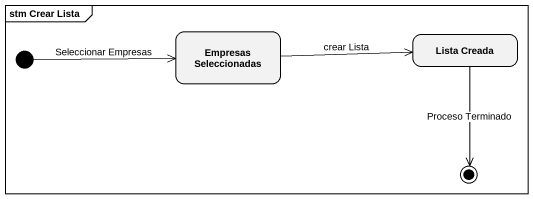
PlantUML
@startuml
mainframe stm Crear Lista
hide empty description
state "Empresas Seleccionadas" as Empresas_Seleccionadas
state "Lista Creada" as Lista_Creada
[*] -right-> Empresas_Seleccionadas : Seleccionar Empresas
Empresas_Seleccionadas -right-> Lista_Creada : crear Lista
Lista_Creada --> [*] : Proceso Terminado
@enduml
